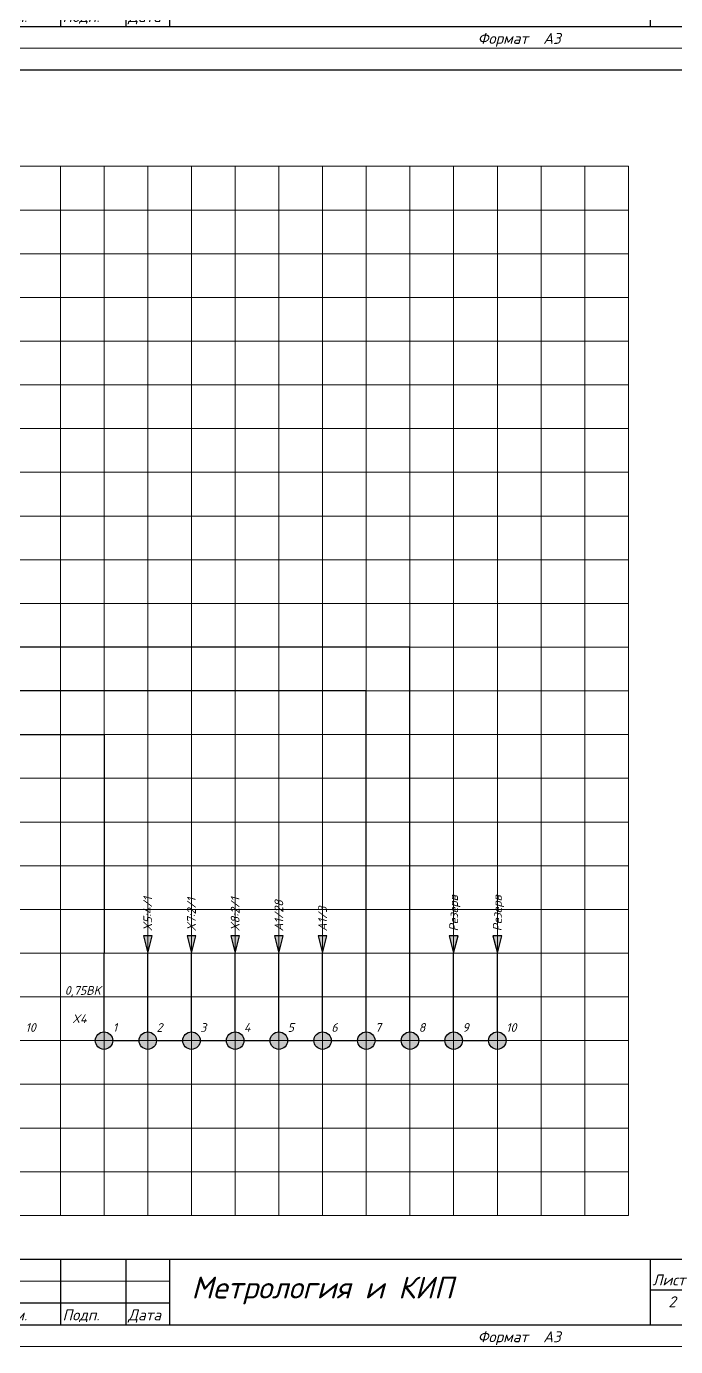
# Model space of a CAD drawing. Header units: millimetres. Extents: x 0 to 53000, y -591 to 24400.
# Drawn here: x 6582.2 to 6730.8, y -591 to -289 of the extents above; entities that cross this region are included whole.
import ezdxf
from ezdxf.enums import TextEntityAlignment as Align

# ---------------------------------------------------------------- set-up
doc = ezdxf.new("R2010")
doc.units = ezdxf.units.MM
for name, color, linetype, lineweight in [('4', 4, 'Continuous', 15), ('Основная', 7, 'Continuous', 30), ('Тонкая для кабелей', 7, 'Continuous', 15)]:
    doc.layers.add(name, color=color, linetype=linetype, lineweight=lineweight)
doc.layers.add('Привязки', color=2, linetype='Continuous', lineweight=0, plot=False, transparency=0.8)
doc.layers.add('рамка', color=253, linetype='Continuous', lineweight=5, transparency=0.8)
doc.styles.add('текст', font='isocpeui.ttf')

# ---------------------------------------------------------------- blocks, each defined once
blk = doc.blocks.new('*U110')
for p, q in [((8, 232), (8, 292)), ((8, 292), (20, 292)), ((13, 232), (13, 292)), ((90, 292), (90, 292)), ((90, 292), (90, 292)), ((90, 278), (90, 292)), ((90, 292), (90, 292)), ((90, 292), (90, 292)), ((90, 292), (90, 292)), ((20, 278), (90, 278)), ((8, 232), (20, 232)), ((8, 172), (8, 232)), ((13, 172), (13, 232)), ((8, 172), (20, 172)), ((8, 115), (8, 150)), ((8, 150), (20, 150)), ((13, 115), (13, 150)), ((8, 90), (8, 115)), ((8, 115), (20, 115)), ((13, 90), (13, 115)), ((8, 65), (8, 90)), ((8, 90), (20, 90)), ((13, 65), (13, 90)), ((8, 30), (8, 65)), ((8, 65), (20, 65)), ((13, 30), (13, 65)), ((8, 5), (8, 30)), ((8, 30), (20, 30)), ((13, 5), (13, 30)), ((230, 20), (415, 20)), ((230, 20), (230, 5)), ((237, 20), (237, 5)), ((247, 20), (247, 5)), ((270, 20), (270, 5)), ((285, 20), (285, 5)), ((295, 20), (295, 5)), ((405, 20), (405, 5)), ((415, 20), (415, 20)), ((415, 20), (415, 20)), ((405, 13), (415, 13)), ((230, 10), (295, 10)), ((20, 5), (8, 5)), ((230, 5), (295, 5)), ((415, 5), (415, 5)), ((415, 5), (415, 5)), ((415, 5), (415, 5)), ((415, 5), (415, 5)), ((415, 5), (415, 5)), ((415, 5), (415, 5)), ((415, 5), (415, 5))]:
    blk.add_line(p, q)
blk.add_lwpolyline([(20, 5), (415, 5), (415, 292), (20, 292)], close=True)
at = {"layer": '4'}
for p, q in [((230, 15), (295, 15)), ((415, 5), (415, 5)), ((415, 5), (415, 5)), ((415, 5), (415, 5)), ((415, 5), (415, 5)), ((415, 5), (415, 5)), ((415, 5), (415, 5)), ((415, 5), (415, 5)), ((415, 5), (415, 5)), ((415, 5), (415, 5))]:
    blk.add_line(p, q, dxfattribs=at)
at = {"layer": 'Привязки'}
blk.add_lwpolyline([(0, 0), (420, 0), (420, 297), (0, 297)], close=True, dxfattribs=at)
at = {"layer": 'рамка'}
blk.add_lwpolyline([(0, 297), (420, 297), (420, 0), (0, 0)], close=True, dxfattribs=at)
at = {"style": 'текст'}
for s, p in [('Перв. примен.', (12, 232.5)), ('Справ. №', (12, 172.5)), ('Подп. и дата', (12, 115.5)), ('Инв. № дубл.', (12, 90.5)), ('Взам. инв. №', (12, 65.5)), ('Подп. и дата', (12, 30.5)), ('Инв. № подл.', (12, 5.5))]:
    blk.add_text(s, height=2.5, rotation=90, dxfattribs=at).set_placement(p)
for s, height, p in [('Лист', 2.5, (405.5, 14)), ('Изм.', 2.5, (230.5, 6)), ('Лист', 2.5, (237.5, 6)), ('№ Докум.', 2.5, (247.5, 6)), ('Подп.', 2.5, (270.5, 6)), ('Дата', 2.5, (285.5, 6)), ('Ф2.104-1.', 0.005, (20, 4.99)), ('Ф2.104-1а.', 2.5, (20.5, 1)), ('Формат', 2.5, (365.5, 1)), ('А3', 2.5, (380.5, 1)), ('Разраб.', 0.0000135, (415, 5)), ('Пров.', 0.0000135, (415, 5)), ('Т.контр.', 0.0000135, (415, 5)), ('Н.контр.', 0.0000135, (415, 5)), ('Утв.', 0.0000135, (415, 5)), ('Лит.', 0.0000135, (415, 5)), ('Масса', 0.0000135, (415, 5)), ('Масштаб', 0.0000135, (415, 5)), ('Листов', 0.0000135, (415, 5)), ('А4', 0.025, (419.61, 0.01)), ('А2', 0.00833, (419.87, 0)), ('А1', 0.00625, (419.9, 0)), ('А0', 0.005, (419.92, 0))]:
    blk.add_text(s, height=height, dxfattribs=at).set_placement(p)
for tag, p, height in [('12', (90, 292), 0.00000373), ('13', (90, 292), 0.00000373), ('27', (90, 292), 0.00000522), ('29', (105, 249), 3.5), ('ИЗМ2', (230.5, 16), 2.5), ('ЛИСТИЗМ2', (237.5, 16), 2.5), ('№ДОКУМИЗМ2', (247.5, 16), 2.5), ('28', (415, 20), 0.0000438), ('ОБОЗНАЧЕНИЕ', (300, 11), 5), ('ИЗМ1', (230.5, 11), 2.5), ('ЛИСТИЗМ1', (237.5, 11), 2.5), ('№ДОКУМИЗМ1', (247.5, 11), 2.5), ('ПОДПИЗМ1', (270.5, 11), 2.5), ('ДАТАИЗМ1', (285.5, 11), 2.5), ('ДАТАНКОНТР', (285.5, 11), 2.5), ('ДАТАУТВ', (285.5, 6), 2.5), ('РАЗРАБ', (415, 5), 0.0000135), ('ЛИСТОВ', (415, 5), 0.0000135), ('ПРОВ', (415, 5), 0.0000135), ('ТКОНТР', (415, 5), 0.0000135), ('НКОНТР', (415, 5), 0.0000135), ('УТВ', (415, 5), 0.0000135), ('10', (415, 5), 0.0000135), ('11', (415, 5), 0.0000135), ('ПОДПИЗМ2', (415, 5), 0.0000135), ('ДАТАИЗМ2', (415, 5), 0.0000135), ('ИЗМ3', (415, 5), 0.0000135), ('ЛИСТИЗМ3', (415, 5), 0.0000135), ('№ДОКУМИЗМ3', (415, 5), 0.0000135), ('ПОДПИЗМ3', (415, 5), 0.0000135), ('ДАТАИЗМ3', (415, 5), 0.0000135), ('ИЗМ4', (415, 5), 0.0000135), ('ЛИСТИЗМ4', (415, 5), 0.0000135), ('№ДОКУМИЗМ4', (415, 5), 0.0000135), ('ПОДПИЗМ4', (415, 5), 0.0000135), ('ДАТАИЗМ4', (415, 5), 0.0000135), ('ДАТАРАЗРАБ', (415, 5), 0.0000135), ('ДАТАПРОВ', (415, 5), 0.0000135), ('ДАТАТКОНТР', (415, 5), 0.0000135)]:
    blk.add_attdef(tag, p, '', height=height, dxfattribs=at)
for tag, p, height, rotation in [('ОБОЗНАЧЕНИЕ-ВЕРХ', (85, 286), 3.5, 180), ('ПРИМЕНЯЕМОСТЬ', (19, 232.5), 2.5, 90), ('СПРАВ№', (19, 172.5), 2.5, 90), ('ДАТАУЧЁТАДУБЛ', (19, 115.5), 2.5, 90), ('ИНВ№ДУБЛ', (19, 90.5), 2.5, 90), ('ВЗАМИНВ№', (19, 65.5), 2.5, 90), ('ДАТАУЧЁТА', (19, 30.5), 2.5, 90), ('ИНВ№ПОДЛ', (19, 5.5), 2.5, 90)]:
    blk.add_attdef(tag, p, '', height=height, rotation=rotation, dxfattribs=at)
blk.add_attdef('30', text='', height=5, dxfattribs=at).set_placement((355, 34), align=Align.MIDDLE)
for tag, height, p in [('ЛИСТ', 2.5, (410, 9)), ('НАИМЕНОВАНИЕ1', 0.000027, (415, 5)), ('НАИМЕНОВАНИЕ2', 0.0000189, (415, 5)), ('НАИМЕНОВАНИЕ3', 0.0000189, (415, 5)), ('НАИМЕНОВАНИЕ4', 0.0000135, (415, 5)), ('МАССА', 0.0000189, (415, 5)), ('МАСШТАБ', 0.0000189, (415, 5)), ('МАТЕРИАЛ1', 0.0000135, (415, 5)), ('МАТЕРИАЛ2', 0.0000135, (415, 5)), ('МАТЕРИАЛ3', 0.0000135, (415, 5)), ('ПРЕДПРИЯТИЕ1', 0.0000189, (415, 5)), ('ПРЕДПРИЯТИЕ2', 0.0000189, (415, 5)), ('ПРЕДПРИЯТИЕ3', 0.0000189, (415, 5))]:
    blk.add_attdef(tag, text='', height=height, dxfattribs=at).set_placement(p, align=Align.CENTER)
for tag in ['ЛИТЕРА', 'ЛИТЕРА2', 'ЛИТЕРА3']:
    blk.add_attdef(tag, text='', height=0.0000135, dxfattribs=at).set_placement((415, 5), align=Align.RIGHT)
for tag in ['ИНДЕКС', 'ИНДЕКС2', 'ИНДЕКС3']:
    blk.add_attdef(tag, text='', height=0.0000135, dxfattribs=at).set_placement((415, 5), align=Align.TOP_LEFT)

msp = doc.modelspace()

# ---------------------------------------------------------------- hatches: boundary and pattern name
at = {"layer": 'Основная'}
h = msp.add_hatch(color=256, dxfattribs=at)
h.dxf.hatch_style = 1
h.paths.add_polyline_path([(6610, -501), (6611, -497), (6610, -497)])
h.paths.add_polyline_path([(6610, -501), (6610, -497), (6609, -497)])
h = msp.add_hatch(color=256, dxfattribs=at)
h.dxf.hatch_style = 1
h.paths.add_polyline_path([(6620, -501), (6621, -497), (6620, -497)])
h.paths.add_polyline_path([(6620, -501), (6620, -497), (6619, -497)])
h = msp.add_hatch(color=256, dxfattribs=at)
h.dxf.hatch_style = 1
h.paths.add_polyline_path([(6630, -501), (6631, -497), (6630, -497)])
h.paths.add_polyline_path([(6630, -501), (6630, -497), (6629, -497)])
h = msp.add_hatch(color=256, dxfattribs=at)
h.dxf.hatch_style = 1
h.paths.add_polyline_path([(6640, -501), (6641, -497), (6640, -497)])
h.paths.add_polyline_path([(6640, -501), (6640, -497), (6639, -497)])
h = msp.add_hatch(color=256, dxfattribs=at)
h.dxf.hatch_style = 1
h.paths.add_polyline_path([(6650, -501), (6651, -497), (6650, -497)])
h.paths.add_polyline_path([(6650, -501), (6650, -497), (6649, -497)])
h = msp.add_hatch(color=256, dxfattribs=at)
h.dxf.hatch_style = 1
h.paths.add_polyline_path([(6680, -501), (6681, -497), (6680, -497)])
h.paths.add_polyline_path([(6680, -501), (6680, -497), (6679, -497)])
h = msp.add_hatch(color=256, dxfattribs=at)
h.dxf.hatch_style = 1
h.paths.add_polyline_path([(6690, -501), (6691, -497), (6690, -497)])
h.paths.add_polyline_path([(6690, -501), (6690, -497), (6689, -497)])
at = {"layer": 'Основная', "true_color": 0x454545}
h = msp.add_hatch(color=250, dxfattribs=at)
h.dxf.hatch_style = 1
h.paths.add_polyline_path([(6600, -519, 0.414213562), (6598, -521), (6600, -521)])
h.paths.add_polyline_path([(6600, -519), (6600, -521), (6602, -521, 0.414213562)])
h.paths.add_polyline_path([(6600, -521), (6598, -521, 0.414213562), (6600, -523)])
h.paths.add_polyline_path([(6602, -521), (6600, -521), (6600, -523, 0.414213562)])
h = msp.add_hatch(color=250, dxfattribs=at)
h.dxf.hatch_style = 1
h.paths.add_polyline_path([(6610, -519, 0.414213562), (6608, -521), (6610, -521)])
h.paths.add_polyline_path([(6610, -519), (6610, -521), (6612, -521, 0.414213562)])
h.paths.add_polyline_path([(6610, -521), (6608, -521, 0.414213562), (6610, -523)])
h.paths.add_polyline_path([(6612, -521), (6610, -521), (6610, -523, 0.414213562)])
h = msp.add_hatch(color=250, dxfattribs=at)
h.dxf.hatch_style = 1
h.paths.add_polyline_path([(6620, -519, 0.414213562), (6618, -521), (6620, -521)])
h.paths.add_polyline_path([(6620, -519), (6620, -521), (6622, -521, 0.414213562)])
h.paths.add_polyline_path([(6620, -521), (6618, -521, 0.414213562), (6620, -523)])
h.paths.add_polyline_path([(6622, -521), (6620, -521), (6620, -523, 0.414213562)])
h = msp.add_hatch(color=250, dxfattribs=at)
h.dxf.hatch_style = 1
h.paths.add_polyline_path([(6630, -519, 0.414213562), (6628, -521), (6630, -521)])
h.paths.add_polyline_path([(6630, -519), (6630, -521), (6632, -521, 0.414213562)])
h.paths.add_polyline_path([(6630, -521), (6628, -521, 0.414213562), (6630, -523)])
h.paths.add_polyline_path([(6632, -521), (6630, -521), (6630, -523, 0.414213562)])
h = msp.add_hatch(color=250, dxfattribs=at)
h.dxf.hatch_style = 1
h.paths.add_polyline_path([(6640, -519, 0.414213562), (6638, -521), (6640, -521)])
h.paths.add_polyline_path([(6640, -519), (6640, -521), (6642, -521, 0.414213562)])
h.paths.add_polyline_path([(6640, -521), (6638, -521, 0.414213562), (6640, -523)])
h.paths.add_polyline_path([(6642, -521), (6640, -521), (6640, -523, 0.414213562)])
h = msp.add_hatch(color=250, dxfattribs=at)
h.dxf.hatch_style = 1
h.paths.add_polyline_path([(6650, -519, 0.414213562), (6648, -521), (6650, -521)])
h.paths.add_polyline_path([(6650, -519), (6650, -521), (6652, -521, 0.414213562)])
h.paths.add_polyline_path([(6650, -521), (6648, -521, 0.414213562), (6650, -523)])
h.paths.add_polyline_path([(6652, -521), (6650, -521), (6650, -523, 0.414213562)])
h = msp.add_hatch(color=250, dxfattribs=at)
h.dxf.hatch_style = 1
h.paths.add_polyline_path([(6660, -519, 0.414213562), (6658, -521), (6660, -521)])
h.paths.add_polyline_path([(6660, -519), (6660, -521), (6662, -521, 0.414213562)])
h.paths.add_polyline_path([(6660, -521), (6658, -521, 0.414213562), (6660, -523)])
h.paths.add_polyline_path([(6662, -521), (6660, -521), (6660, -523, 0.414213562)])
h = msp.add_hatch(color=250, dxfattribs=at)
h.dxf.hatch_style = 1
h.paths.add_polyline_path([(6670, -519, 0.414213562), (6668, -521), (6670, -521)])
h.paths.add_polyline_path([(6670, -519), (6670, -521), (6672, -521, 0.414213562)])
h.paths.add_polyline_path([(6670, -521), (6668, -521, 0.414213562), (6670, -523)])
h.paths.add_polyline_path([(6672, -521), (6670, -521), (6670, -523, 0.414213562)])
h = msp.add_hatch(color=250, dxfattribs=at)
h.dxf.hatch_style = 1
h.paths.add_polyline_path([(6680, -519, 0.414213562), (6678, -521), (6680, -521)])
h.paths.add_polyline_path([(6680, -519), (6680, -521), (6682, -521, 0.414213562)])
h.paths.add_polyline_path([(6680, -521), (6678, -521, 0.414213562), (6680, -523)])
h.paths.add_polyline_path([(6682, -521), (6680, -521), (6680, -523, 0.414213562)])
h = msp.add_hatch(color=250, dxfattribs=at)
h.dxf.hatch_style = 1
h.paths.add_polyline_path([(6690, -519, 0.414213562), (6688, -521), (6690, -521)])
h.paths.add_polyline_path([(6690, -519), (6690, -521), (6692, -521, 0.414213562)])
h.paths.add_polyline_path([(6690, -521), (6688, -521, 0.414213562), (6690, -523)])
h.paths.add_polyline_path([(6692, -521), (6690, -521), (6690, -523, 0.414213562)])

# ---------------------------------------------------------------- linework, layer by layer
at = {"layer": 'Основная'}
for p, q in [((6670, -431), (6570, -431)), ((6670, -501), (6670, -431)), ((6660, -441), (6540, -441)), ((6660, -501), (6660, -441)), ((6520, -451), (6600, -451)), ((6600, -451), (6600, -501)), ((6609, -497), (6610, -501)), ((6611, -497), (6609, -497)), ((6610, -501), (6611, -497)), ((6619, -497), (6620, -501)), ((6621, -497), (6619, -497)), ((6620, -501), (6621, -497)), ((6629, -497), (6630, -501)), ((6631, -497), (6629, -497)), ((6630, -501), (6631, -497)), ((6639, -497), (6640, -501)), ((6641, -497), (6639, -497)), ((6640, -501), (6641, -497)), ((6649, -497), (6650, -501)), ((6651, -497), (6649, -497)), ((6650, -501), (6651, -497)), ((6679, -497), (6680, -501)), ((6681, -497), (6679, -497)), ((6680, -501), (6681, -497)), ((6689, -497), (6690, -501)), ((6691, -497), (6689, -497)), ((6690, -501), (6691, -497)), ((6600, -511), (6600, -501)), ((6610, -511), (6610, -501)), ((6620, -511), (6620, -501)), ((6630, -511), (6630, -501)), ((6640, -511), (6640, -501)), ((6650, -511), (6650, -501)), ((6660, -511), (6660, -501)), ((6670, -511), (6670, -501)), ((6680, -511), (6680, -501)), ((6690, -511), (6690, -501)), ((6600, -519), (6600, -511)), ((6610, -519), (6610, -511)), ((6620, -519), (6620, -511)), ((6630, -519), (6630, -511)), ((6640, -519), (6640, -511)), ((6650, -519), (6650, -511)), ((6660, -519), (6660, -511)), ((6670, -519), (6670, -511)), ((6680, -519), (6680, -511)), ((6690, -519), (6690, -511)), ((6602, -521), (6608, -521)), ((6612, -521), (6618, -521)), ((6622, -521), (6628, -521)), ((6632, -521), (6638, -521)), ((6642, -521), (6648, -521)), ((6652, -521), (6658, -521)), ((6662, -521), (6668, -521)), ((6672, -521), (6678, -521)), ((6682, -521), (6688, -521))]:
    msp.add_line(p, q, dxfattribs=at)
for centre in [(6600, -521), (6610, -521), (6620, -521), (6630, -521), (6640, -521), (6650, -521), (6660, -521), (6670, -521), (6680, -521), (6690, -521)]:
    msp.add_circle(centre, 2, dxfattribs=at)
at = {"layer": 'Привязки'}
for p, q in [((6350, -321), (6720, -321)), ((6590, -321), (6590, -561)), ((6600, -321), (6600, -561)), ((6610, -321), (6610, -561)), ((6620, -321), (6620, -561)), ((6630, -321), (6630, -561)), ((6640, -321), (6640, -561)), ((6650, -321), (6650, -561)), ((6660, -321), (6660, -561)), ((6670, -321), (6670, -561)), ((6680, -321), (6680, -561)), ((6690, -321), (6690, -561)), ((6700, -321), (6700, -561)), ((6710, -321), (6710, -561)), ((6720, -321), (6720, -561)), ((6350, -331), (6720, -331)), ((6350, -341), (6720, -341)), ((6350, -351), (6720, -351)), ((6350, -361), (6720, -361)), ((6350, -371), (6720, -371)), ((6350, -381), (6720, -381)), ((6350, -391), (6720, -391)), ((6350, -401), (6720, -401)), ((6350, -411), (6720, -411)), ((6350, -421), (6720, -421)), ((6350, -431), (6720, -431)), ((6350, -441), (6720, -441)), ((6350, -451), (6720, -451)), ((6350, -461), (6720, -461)), ((6350, -471), (6720, -471)), ((6350, -481), (6720, -481)), ((6350, -491), (6720, -491)), ((6350, -501), (6720, -501)), ((6350, -511), (6720, -511)), ((6350, -521), (6720, -521)), ((6350, -531), (6720, -531)), ((6350, -541), (6720, -541)), ((6350, -551), (6720, -551)), ((6720, -561), (6540, -561))]:
    msp.add_line(p, q, dxfattribs=at)
at = {"layer": 'Тонкая для кабелей'}
msp.add_line((6692, -511), (6591, -511), dxfattribs=at)

# ---------------------------------------------------------------- block references
ref = msp.add_blockref('*U110', (6320, -294))
ref.add_attrib('ОБОЗНАЧЕНИЕ', 'ИЭЧ Метрология и КИП 2024', (6620, -283), dxfattribs={"height": 5, "style": 'текст'})
ref.add_attrib('ОБОЗНАЧЕНИЕ-ВЕРХ', 'ИЭЧ Метрология и КИП 2024', (6405, -8), dxfattribs={"height": 3, "rotation": 180, "style": 'текст'})
ref.add_attrib('НАИМЕНОВАНИЕ1', 'Система', dxfattribs={"height": 0.0000189, "style": 'текст'}).set_placement((6734.99954, -288.99983), align=Align.CENTER)
ref.add_attrib('НАИМЕНОВАНИЕ2', 'автоматического управления', dxfattribs={"height": 0.0000189, "style": 'текст'}).set_placement((6734.99954, -288.99986), align=Align.CENTER)
ref.add_attrib('НАИМЕНОВАНИЕ3', 'уровнем', dxfattribs={"height": 0.0000189, "style": 'текст'}).set_placement((6734.99954, -288.99989), align=Align.CENTER)
ref.add_attrib('РАЗРАБ', 'Соловьев И. П.', (6734.99909, -288.99986), dxfattribs={"height": 0.0000108, "style": 'текст'})
ref.add_attrib('ЛИСТОВ', '3', (6734.99992, -288.99991), dxfattribs={"height": 0.0000135, "style": 'текст'})
ref.add_attrib('ЛИСТ', '2', dxfattribs={"height": 2.5, "style": 'текст'}).set_placement((6730, -285), align=Align.CENTER)
ref.add_attrib('МАТЕРИАЛ2', 'Принципиальная электрическая схема', dxfattribs={"height": 0.0000135, "style": 'текст'}).set_placement((6734.99954, -288.99997), align=Align.CENTER)
ref.add_attrib('ПРЕДПРИЯТИЕ1', 'ФГБОУ ДПО "Институт', dxfattribs={"height": 0.0000108, "style": 'текст'}).set_placement((6734.99986, -288.99994), align=Align.CENTER)
ref.add_attrib('ПРЕДПРИЯТИЕ2', 'развития профессионального', dxfattribs={"height": 0.0000108, "style": 'текст'}).set_placement((6734.99986, -288.99997), align=Align.CENTER)
ref.add_attrib('ПРЕДПРИЯТИЕ3', 'образования"', dxfattribs={"height": 0.0000108, "style": 'текст'}).set_placement((6734.99986, -288.99999), align=Align.CENTER)
ref = msp.add_blockref('*U110', (6320, -591))
ref.add_attrib('ОБОЗНАЧЕНИЕ', 'Метрология и КИП', (6620, -580), dxfattribs={"height": 5, "style": 'текст'})
ref.add_attrib('ОБОЗНАЧЕНИЕ-ВЕРХ', 'Метрология и КИП', (6405, -305), dxfattribs={"height": 3, "rotation": 180, "style": 'текст'})
ref.add_attrib('НАИМЕНОВАНИЕ1', 'Система', dxfattribs={"height": 0.0000189, "style": 'текст'}).set_placement((6734.99954, -585.99983), align=Align.CENTER)
ref.add_attrib('НАИМЕНОВАНИЕ2', 'автоматического управления', dxfattribs={"height": 0.0000189, "style": 'текст'}).set_placement((6734.99954, -585.99986), align=Align.CENTER)
ref.add_attrib('НАИМЕНОВАНИЕ3', 'уровнем', dxfattribs={"height": 0.0000189, "style": 'текст'}).set_placement((6734.99954, -585.99989), align=Align.CENTER)
ref.add_attrib('РАЗРАБ', 'Соловьев И. П.', (6734.99909, -585.99986), dxfattribs={"height": 0.0000108, "style": 'текст'})
ref.add_attrib('ЛИСТОВ', '3', (6734.99992, -585.99991), dxfattribs={"height": 0.0000135, "style": 'текст'})
ref.add_attrib('ЛИСТ', '2', dxfattribs={"height": 2.5, "style": 'текст'}).set_placement((6730, -582), align=Align.CENTER)
ref.add_attrib('МАТЕРИАЛ2', 'Принципиальная электрическая схема', dxfattribs={"height": 0.0000135, "style": 'текст'}).set_placement((6734.99954, -585.99997), align=Align.CENTER)
ref.add_attrib('ПРЕДПРИЯТИЕ1', 'ФГБОУ ДПО "Институт', dxfattribs={"height": 0.0000108, "style": 'текст'}).set_placement((6734.99986, -585.99994), align=Align.CENTER)
ref.add_attrib('ПРЕДПРИЯТИЕ2', 'развития профессионального', dxfattribs={"height": 0.0000108, "style": 'текст'}).set_placement((6734.99986, -585.99997), align=Align.CENTER)
ref.add_attrib('ПРЕДПРИЯТИЕ3', 'образования"', dxfattribs={"height": 0.0000108, "style": 'текст'}).set_placement((6734.99986, -585.99999), align=Align.CENTER)

# ---------------------------------------------------------------- texts
at = {"layer": 'Основная', "char_height": 2, "attachment_point": 1, "rotation": 90, "style": 'текст'}
for s, insert in [('X5:4/1', (6609, -496)), ('X7:2/1', (6619, -496)), ('X8:2/1', (6629, -496)), ('A1/28', (6639, -496)), ('Резерв', (6679, -496)), ('Резерв', (6689, -496)), ('A1/3', (6649, -496))]:
    msp.add_mtext_dynamic_manual_height_columns(s, width=17.1622158, gutter_width=200, heights=[0.38545], dxfattribs=dict(at, insert=insert))
at = {"layer": 'Основная', "char_height": 2, "style": 'текст'}
for s, width, heights, insert, attachment_point in [('X4', 10, [0], (6596, -517), 9), ('10', 3, [0], (6582, -519), 7), ('1', 3, [0], (6602, -519), 7), ('2', 3, [0], (6612, -519), 7), ('3', 3, [0], (6622, -519), 7), ('4', 3, [0], (6632, -519), 7), ('5', 3, [0], (6642, -519), 7), ('6', 2, [1.57488], (6652, -519), 7), ('7', 3, [0], (6662, -519), 7), ('8', 3, [0], (6672, -519), 7), ('9', 3, [0], (6682, -519), 7), ('10', 3, [0], (6692, -519), 7)]:
    msp.add_mtext_dynamic_manual_height_columns(s, width=width, gutter_width=200, heights=heights, dxfattribs=dict(at, insert=insert, attachment_point=attachment_point))
at = {"layer": 'Тонкая для кабелей', "insert": (6591, -511), "char_height": 2, "attachment_point": 7, "style": 'текст'}
msp.add_mtext_dynamic_manual_height_columns('0,75BK', width=10, gutter_width=200, heights=[0], dxfattribs=at)

doc.saveas('drawing.dxf')
